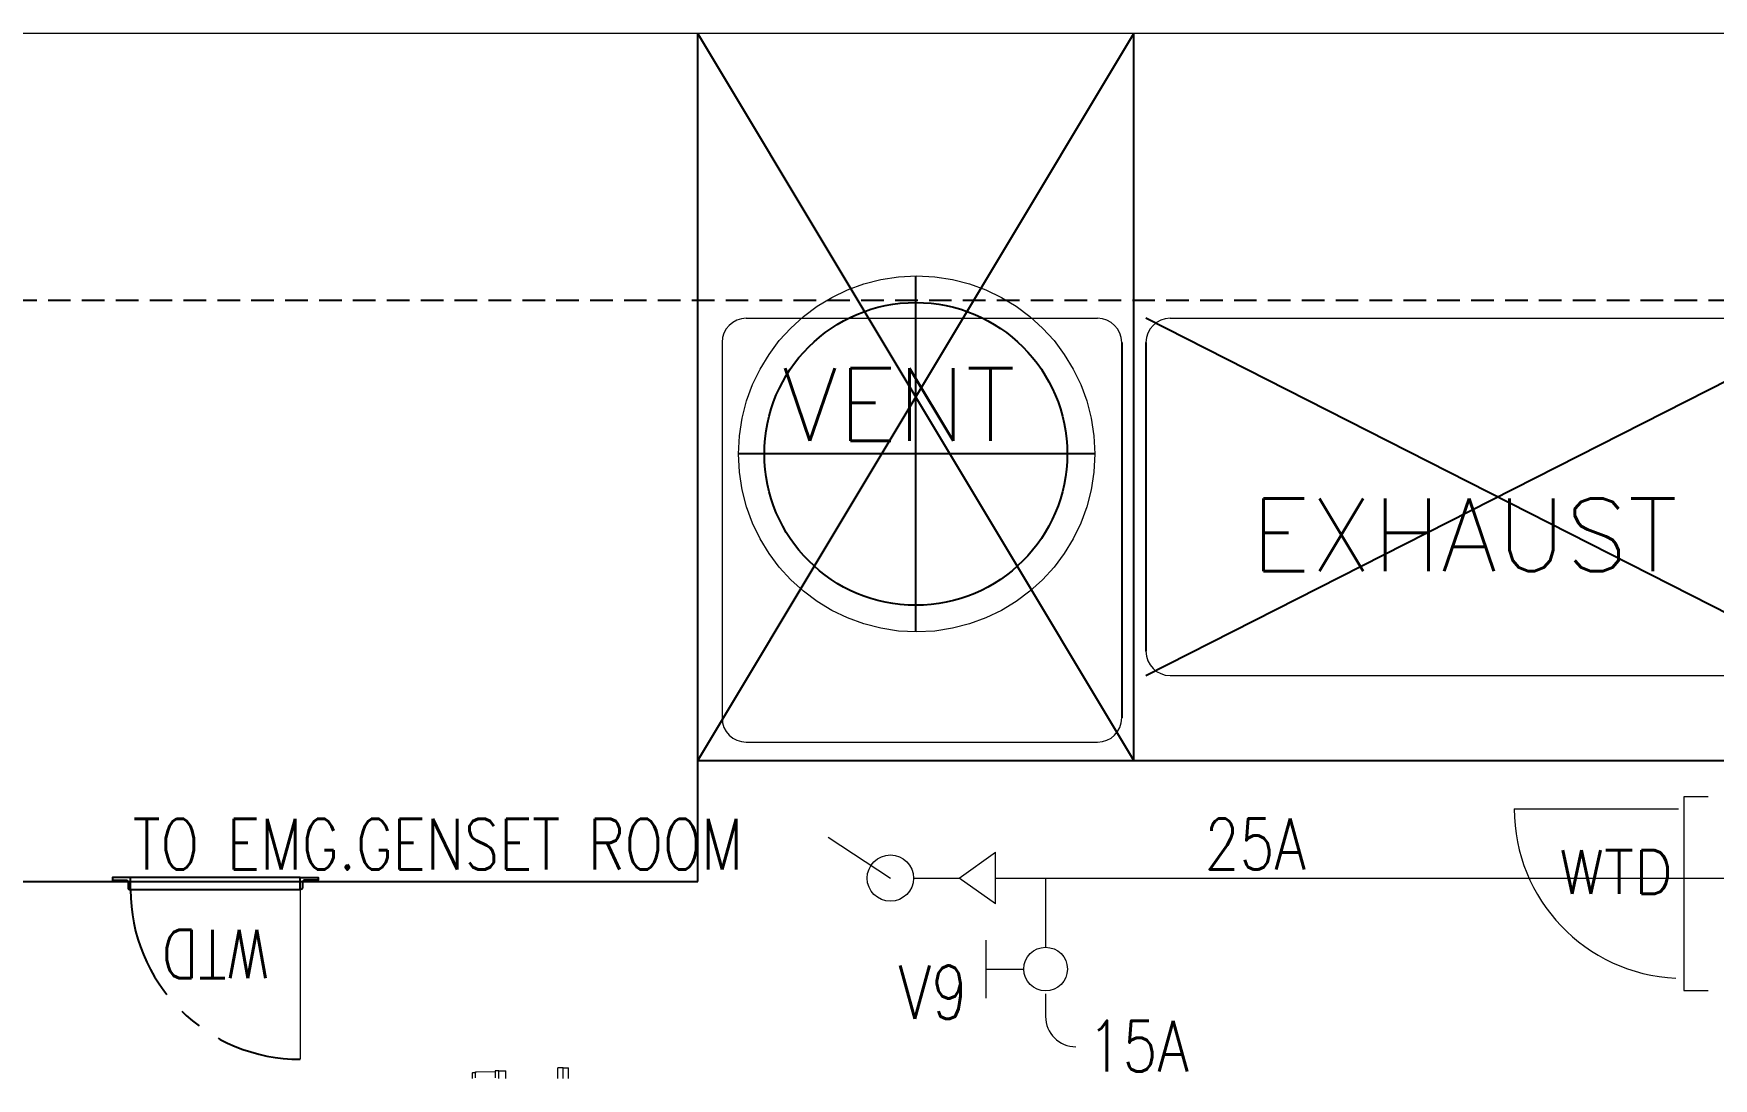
# Model space of a CAD drawing. Extents: x 475189 to 476029, y 1007718 to 1008015.
# Drawn here: x 475701.15 to 475738.33, y 1007791.45 to 1007814.57 of the extents above; entities that cross this region are included whole.
import ezdxf
from ezdxf.enums import TextEntityAlignment as Align

# ---------------------------------------------------------------- set-up
doc = ezdxf.new("R2010")
doc.units = 0
doc.header["$LTSCALE"] = 2
doc.header["$MEASUREMENT"] = 0
for name, pattern in [('AM_ISO02W050x2', [3.75, 3, -0.75]), ('CENTER', [2, 1.25, -0.25, 0.25, -0.25]), ('DASHDOT', [38.1, 12.7, -6.35, 12.7, -6.35]), ('HIDDEN', [0.375, 0.25, -0.125])]:
    doc.linetypes.add(name, pattern=pattern)
doc.layers.get('0').update_dxf_attribs({"linetype": 'CONTINUOUS', "lineweight": 0})
for name, color, linetype in [('LAYER006', 7, 'CONTINUOUS'), ('RED-1', 1, 'CONTINUOUS'), ('Ref-1', 6, 'CENTER'), ('White-2', 7, 'HIDDEN'), ('Yellow-1', 2, 'CONTINUOUS')]:
    doc.layers.add(name, color=color, linetype=linetype)
doc.layers.add('R.B', color=6, linetype='CONTINUOUS', lineweight=0)
doc.layers.add('TEXT', color=1, linetype='CONTINUOUS', lineweight=0)
doc.styles.add('ROMANS', font='ROMANS.SHX')
doc.styles.add('XT03_5', font='romans', dxfattribs={"width": 0.6, "height": 87.5})

# ---------------------------------------------------------------- blocks, each defined once
blk = doc.blocks.new('EXISTING')
at = {"color": 8, "linetype": 'Continuous'}
for p, q in [((475744.3, 1007814.569), (475660.595, 1007814.569)), ((475716.926, 1007808.269), (475724.699, 1007808.269)), ((475726.307, 1007808.269), (475740.648, 1007808.269)), ((475716.389, 1007807.733), (475716.389, 1007799.424)), ((475726.307, 1007800.362), (475740.648, 1007800.362)), ((475716.926, 1007798.888), (475724.699, 1007798.888)), ((475719.07, 1007798.485), (475776.969, 1007798.485)), ((475738.213, 1007797.681), (475737.676, 1007797.681)), ((475737.676, 1007797.681), (475737.676, 1007793.393)), ((475733.924, 1007797.413), (475737.562, 1007797.413)), ((475720.628, 1007795.88), (475721.639, 1007795.88)), ((475722.443, 1007795.88), (475756.677, 1007795.88)), ((475722.231, 1007794.506), (475722.231, 1007793.225)), ((475722.231, 1007793.867), (475723.068, 1007793.867)), ((475737.676, 1007793.393), (475738.213, 1007793.393)), ((475723.551, 1007793.319), (475723.551, 1007792.817))]:
    blk.add_line(p, q, dxfattribs=at)
at = {"color": 8}
for p, q in [((475721.639, 1007795.88), (475722.443, 1007796.45)), ((475722.443, 1007795.311), (475722.443, 1007796.45)), ((475722.443, 1007795.311), (475721.639, 1007795.88)), ((475723.551, 1007795.88), (475723.551, 1007794.35))]:
    blk.add_line(p, q, dxfattribs=at)
at = {"color": 8, "linetype": 'AM_ISO02W050x2'}
for p, q in [((475710.874, 1007791.579), (475710.869, 1007791.57)), ((475710.869, 1007791.447), (475710.869, 1007791.57)), ((475710.874, 1007791.579), (475710.931, 1007791.579)), ((475710.931, 1007791.579), (475710.936, 1007791.57)), ((475710.936, 1007791.594), (475711.365, 1007791.6)), ((475710.936, 1007791.461), (475710.936, 1007791.594)), ((475711.446, 1007791.616), (475711.365, 1007791.616)), ((475711.365, 1007791.616), (475711.365, 1007791.461)), ((475711.446, 1007791.447), (475711.446, 1007791.616)), ((475711.446, 1007791.616), (475711.601, 1007791.616)), ((475711.601, 1007791.447), (475711.601, 1007791.616)), ((475712.752, 1007791.447), (475712.752, 1007791.683)), ((475712.87, 1007791.683), (475712.752, 1007791.683)), ((475712.87, 1007791.447), (475712.87, 1007791.683)), ((475712.87, 1007791.447), (475712.87, 1007791.683)), ((475712.87, 1007791.683), (475712.988, 1007791.683)), ((475712.988, 1007791.447), (475712.988, 1007791.683))]:
    blk.add_line(p, q, dxfattribs=at)
at = {"color": 8}
blk.add_lwpolyline([(475718.735, 1007796.782), (475720.115, 1007795.88)], dxfattribs=at)
at = {"color": 8, "linetype": 'ByBlock'}
blk.add_lwpolyline([(475707.05, 1007795.622), (475707.05, 1007791.869)], dxfattribs=at)
at = {"color": 8, "linetype": 'DASHDOT'}
blk.add_circle((475720.697, 1007805.267), 3.94, dxfattribs=at)
at = {"color": 8, "linetype": 'Continuous'}
blk.add_circle((475720.115, 1007795.88), 0.513, dxfattribs=at)
at = {"color": 8}
blk.add_circle((475723.551, 1007793.867), 0.482, dxfattribs=at)
at = {"color": 8, "linetype": 'Continuous'}
for centre, radius, start, end in [((475716.926, 1007807.733), 0.536, 90, 180), ((475724.699, 1007807.733), 0.536, 0, 90), ((475726.307, 1007807.733), 0.536, 90, 180), ((475726.307, 1007800.898), 0.536, 180, 270), ((475716.926, 1007799.424), 0.536, 180, 270), ((475724.699, 1007799.424), 0.536, 270, 0), ((475737.676, 1007797.413), 3.753, 180, 267.3205)]:
    blk.add_arc(centre, radius, start, end, dxfattribs=at)
at = {"color": 8}
blk.add_arc((475724.221, 1007792.817), 0.67, 180, 270, dxfattribs=at)
at = {"layer": 'LAYER006', "color": 8, "linetype": 'DASHDOT'}
for p, q in [((475725.503, 1007798.485), (475715.853, 1007814.569)), ((475715.853, 1007798.485), (475725.503, 1007814.569)), ((475720.678, 1007801.327), (475720.678, 1007809.207)), ((475741.027, 1007800.519), (475725.771, 1007808.269)), ((475725.771, 1007800.362), (475741.027, 1007808.112)), ((475724.637, 1007805.267), (475716.757, 1007805.267))]:
    blk.add_line(p, q, dxfattribs=at)
at = {"layer": 'RED-1', "color": 8}
for p, q in [((475715.853, 1007795.805), (475715.853, 1007814.569)), ((475725.503, 1007798.485), (475725.503, 1007814.569)), ((475715.853, 1007798.485), (475776.969, 1007798.485)), ((475680.471, 1007795.805), (475715.853, 1007795.805))]:
    blk.add_line(p, q, dxfattribs=at)
at = {"layer": 'Ref-1', "color": 8}
blk.add_lwpolyline([(475707.05, 1007791.869, -0.414214), (475703.297, 1007795.622)], format="xyb", dxfattribs=at)
at = {"layer": 'White-2', "color": 8}
blk.add_line((475680.471, 1007808.671), (475741.586, 1007808.671), dxfattribs=at)
at = {"layer": 'Yellow-1', "color": 8}
for p, q in [((475725.235, 1007807.733), (475725.235, 1007799.424)), ((475725.771, 1007807.733), (475725.771, 1007800.898))]:
    blk.add_line(p, q, dxfattribs=at)
at = {"layer": 'Yellow-1'}
for p, q in [((475707.05, 1007795.89), (475703.297, 1007795.89)), ((475707.05, 1007795.622), (475703.297, 1007795.622))]:
    blk.add_line(p, q, dxfattribs=at)
at = {"layer": 'Yellow-1', "color": 8}
for points in [[(475703.297, 1007795.622), (475703.297, 1007795.622), (475703.297, 1007795.89), (475702.895, 1007795.89), (475702.895, 1007795.836), (475703.19, 1007795.836, -0.414214), (475703.243, 1007795.783), (475703.243, 1007795.675, 0.414214)], [(475707.05, 1007795.622), (475707.05, 1007795.622), (475707.05, 1007795.89), (475707.452, 1007795.89), (475707.452, 1007795.836), (475707.157, 1007795.836, 0.414214), (475707.103, 1007795.783), (475707.103, 1007795.675, -0.414214)]]:
    blk.add_lwpolyline(points, format="xyb", close=True, dxfattribs=at)
blk.add_circle((475720.678, 1007805.267), 3.351, dxfattribs=at)
at = {"color": 8, "linetype": 'Continuous', "style": 'ROMANS'}
for s, height, p in [('VENT', 1.6083, (475717.715, 1007805.558)), ('EXHAUST', 1.6083, (475728.099, 1007802.675)), ('WTD', 0.965, (475734.919, 1007795.529))]:
    blk.add_text(s, height=height, dxfattribs=at).set_placement(p)
at = {"color": 8, "style": 'ROMANS', "width": 0.8}
for s, height, p in [('TO EMG.GENSET ROOM', 1.12581, (475703.348, 1007796.067)), ('25A', 1.1258, (475727.07, 1007796.07)), ('V9', 1.1794, (475720.292, 1007792.764)), ('15A', 1.1258, (475724.482, 1007791.597))]:
    blk.add_text(s, height=height, dxfattribs=at).set_placement(p)
at = {"color": 8, "linetype": 'ByBlock', "style": 'ROMANS'}
for tag, height, width, p in [('DIRECTION', 0.536, 0.85, (475672.394, 1007828.239)), ('DN', 1.072, 0.708333, (475752.552, 1007802.238))]:
    blk.add_attdef(tag, text='', height=height, dxfattribs=dict(at, width=width)).set_placement(p, align=Align.MIDDLE_RIGHT)
at = {"color": 8, "style": 'XT03_5', "text_generation_flag": 4, "width": 0.6, "flags": 9}
for p, rotation in [((475706.595, 1007775.576), 270), ((475708.817, 1007766.103), 90)]:
    blk.add_attdef('KEYWORD', p, '', height=0.0375, rotation=rotation, dxfattribs=at)
at = {"color": 8, "style": 'XT03_5', "width": 0.6, "flags": 9}
for p, rotation in [((475708.817, 1007775.576), 270), ((475706.595, 1007766.103), 90)]:
    blk.add_attdef('KEYWORD', p, '', height=0.0375, rotation=rotation, dxfattribs=at)
at = {"layer": 'TEXT', "color": 8, "style": 'ROMANS', "width": 0.85, "flags": 8}
blk.add_attdef('WTD', text='', height=1.072, rotation=180, dxfattribs=at).set_placement((475705.173, 1007794.2), align=Align.MIDDLE_CENTER)
blk.add_attdef('WTD', text='', height=1.072, dxfattribs=at).set_placement((475731.4, 1007752.462), align=Align.MIDDLE_CENTER)

msp = doc.modelspace()

# ---------------------------------------------------------------- block references
at = {"layer": 'R.B'}
ref = msp.add_blockref('EXISTING', (0, 0), dxfattribs=at)
ref.add_attrib('WTD', 'WTD', dxfattribs={"layer": 'TEXT', "color": 8, "height": 1.0722, "rotation": 180, "style": 'ROMANS', "width": 0.85}).set_placement((475705.173, 1007794.2), align=Align.MIDDLE_CENTER)

doc.saveas('drawing.dxf')
